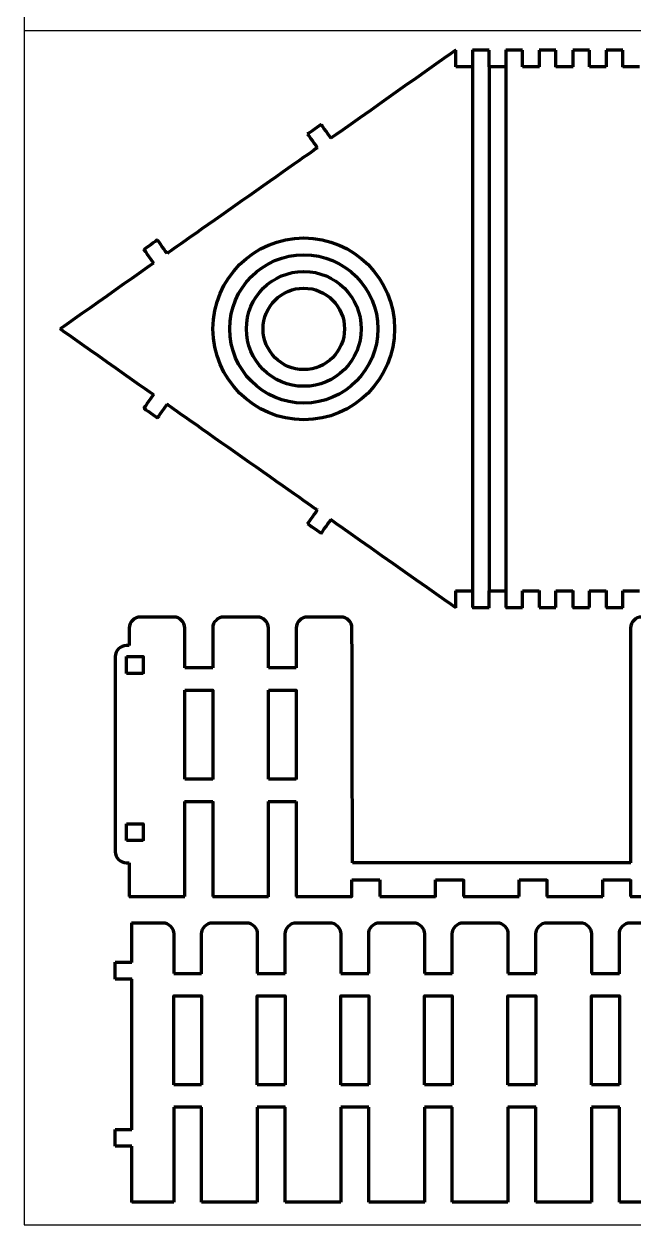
# Model space of a CAD drawing. Header units: centimetres. Extents: x 1569 to 2514, y -799 to -397.
# Drawn here: x 2064.1 to 2166.3, y -797.2 to -596.1 of the extents above; entities that cross this region are included whole.
import ezdxf

# ---------------------------------------------------------------- set-up
doc = ezdxf.new("R2010")
doc.units = ezdxf.units.CM
doc.header["$MEASUREMENT"] = 0
doc.layers.add('layer 1', color=7, linetype='Continuous')

msp = doc.modelspace()

# ---------------------------------------------------------------- linework, layer by layer
for p, q in [((2064.09, -397.2), (2064.09, -797.2)), ((2064.09, -597.2), (2514.09, -597.2)), ((2064.09, -797.2), (2514.09, -797.2))]:
    msp.add_line(p, q)
at = {"layer": 'layer 1', "lineweight": 80}
for points, knots in [([(2136.42, -600.5), (2136.42, -600.5), (2136.42, -600.5), (2115.5, -615.23), (2115.5, -615.23)], [0.005376344, 0.005376344, 0.005376344, 0.005376344, 0.005376354, 0.010752688, 0.010752688, 0.010752688, 0.010752688]), ([(2142.02, -600.5), (2142.02, -600.5), (2142.02, -600.5), (2139.22, -600.5), (2139.22, -600.5)], [0.978494624, 0.978494624, 0.978494624, 0.978494624, 0.978494634, 0.983870968, 0.983870968, 0.983870968, 0.983870968]), ([(2139.22, -600.5), (2139.22, -600.5), (2139.22, -600.5), (2139.22, -603.3), (2139.22, -603.3)], [0.983870968, 0.983870968, 0.983870968, 0.983870968, 0.983870978, 0.989247312, 0.989247312, 0.989247312, 0.989247312]), ([(2142.02, -603.3), (2142.02, -603.3), (2142.02, -603.3), (2142.02, -600.5), (2142.02, -600.5)], [0.97311828, 0.97311828, 0.97311828, 0.97311828, 0.97311829, 0.978494624, 0.978494624, 0.978494624, 0.978494624]), ([(2147.62, -600.5), (2147.62, -600.5), (2147.62, -600.5), (2144.82, -600.5), (2144.82, -600.5)], [0.956989247, 0.956989247, 0.956989247, 0.956989247, 0.956989257, 0.962365591, 0.962365591, 0.962365591, 0.962365591]), ([(2144.82, -600.5), (2144.82, -600.5), (2144.82, -600.5), (2144.82, -603.3), (2144.82, -603.3)], [0.962365591, 0.962365591, 0.962365591, 0.962365591, 0.962365601, 0.967741935, 0.967741935, 0.967741935, 0.967741935]), ([(2147.62, -603.3), (2147.62, -603.3), (2147.62, -603.3), (2147.62, -600.5), (2147.62, -600.5)], [0.951612903, 0.951612903, 0.951612903, 0.951612903, 0.951612913, 0.956989247, 0.956989247, 0.956989247, 0.956989247]), ([(2153.22, -600.5), (2153.22, -600.5), (2153.22, -600.5), (2150.42, -600.5), (2150.42, -600.5)], [0.935483871, 0.935483871, 0.935483871, 0.935483871, 0.935483881, 0.940860215, 0.940860215, 0.940860215, 0.940860215]), ([(2150.42, -600.5), (2150.42, -600.5), (2150.42, -600.5), (2150.42, -603.3), (2150.42, -603.3)], [0.940860215, 0.940860215, 0.940860215, 0.940860215, 0.940860225, 0.946236559, 0.946236559, 0.946236559, 0.946236559]), ([(2153.22, -603.3), (2153.22, -603.3), (2153.22, -603.3), (2153.22, -600.5), (2153.22, -600.5)], [0.930107527, 0.930107527, 0.930107527, 0.930107527, 0.930107537, 0.935483871, 0.935483871, 0.935483871, 0.935483871]), ([(2158.82, -600.5), (2158.82, -600.5), (2158.82, -600.5), (2156.02, -600.5), (2156.02, -600.5)], [0.913978495, 0.913978495, 0.913978495, 0.913978495, 0.913978505, 0.919354839, 0.919354839, 0.919354839, 0.919354839]), ([(2156.02, -600.5), (2156.02, -600.5), (2156.02, -600.5), (2156.02, -603.3), (2156.02, -603.3)], [0.919354839, 0.919354839, 0.919354839, 0.919354839, 0.919354849, 0.924731183, 0.924731183, 0.924731183, 0.924731183]), ([(2158.82, -603.3), (2158.82, -603.3), (2158.82, -603.3), (2158.82, -600.5), (2158.82, -600.5)], [0.908602151, 0.908602151, 0.908602151, 0.908602151, 0.908602161, 0.913978495, 0.913978495, 0.913978495, 0.913978495]), ([(2164.42, -600.5), (2164.42, -600.5), (2164.42, -600.5), (2161.62, -600.5), (2161.62, -600.5)], [0.892473118, 0.892473118, 0.892473118, 0.892473118, 0.892473128, 0.897849462, 0.897849462, 0.897849462, 0.897849462]), ([(2161.62, -600.5), (2161.62, -600.5), (2161.62, -600.5), (2161.62, -603.3), (2161.62, -603.3)], [0.897849462, 0.897849462, 0.897849462, 0.897849462, 0.897849472, 0.903225806, 0.903225806, 0.903225806, 0.903225806]), ([(2164.42, -603.3), (2164.42, -603.3), (2164.42, -603.3), (2164.42, -600.5), (2164.42, -600.5)], [0.887096774, 0.887096774, 0.887096774, 0.887096774, 0.887096784, 0.892473118, 0.892473118, 0.892473118, 0.892473118]), ([(2139.22, -603.3), (2139.22, -603.3), (2139.22, -603.3), (2136.42, -603.3), (2136.42, -603.3)], [0.98924731, 0.98924731, 0.98924731, 0.98924731, 0.98924732, 1, 1, 1, 1]), ([(2144.82, -603.3), (2144.82, -603.3), (2144.82, -603.3), (2142.02, -603.3), (2142.02, -603.3)], [0.967741935, 0.967741935, 0.967741935, 0.967741935, 0.967741945, 0.97311828, 0.97311828, 0.97311828, 0.97311828]), ([(2150.42, -603.3), (2150.42, -603.3), (2150.42, -603.3), (2147.62, -603.3), (2147.62, -603.3)], [0.946236559, 0.946236559, 0.946236559, 0.946236559, 0.946236569, 0.951612903, 0.951612903, 0.951612903, 0.951612903]), ([(2156.02, -603.3), (2156.02, -603.3), (2156.02, -603.3), (2153.22, -603.3), (2153.22, -603.3)], [0.924731183, 0.924731183, 0.924731183, 0.924731183, 0.924731193, 0.930107527, 0.930107527, 0.930107527, 0.930107527]), ([(2161.62, -603.3), (2161.62, -603.3), (2161.62, -603.3), (2158.82, -603.3), (2158.82, -603.3)], [0.903225806, 0.903225806, 0.903225806, 0.903225806, 0.903225816, 0.908602151, 0.908602151, 0.908602151, 0.908602151]), ([(2167.22, -603.3), (2167.22, -603.3), (2167.22, -603.3), (2164.42, -603.3), (2164.42, -603.3)], [0.88172043, 0.88172043, 0.88172043, 0.88172043, 0.88172044, 0.887096774, 0.887096774, 0.887096774, 0.887096774]), ([(2113.88, -612.93), (2113.88, -612.93), (2113.88, -612.93), (2111.6, -614.54), (2111.6, -614.54)], [0.016129032, 0.016129032, 0.016129032, 0.016129032, 0.016129042, 0.021505376, 0.021505376, 0.021505376, 0.021505376]), ([(2115.5, -615.23), (2115.5, -615.23), (2115.5, -615.23), (2113.88, -612.93), (2113.88, -612.93)], [0.010752688, 0.010752688, 0.010752688, 0.010752688, 0.010752698, 0.016129032, 0.016129032, 0.016129032, 0.016129032]), ([(2111.6, -614.54), (2111.6, -614.54), (2111.6, -614.54), (2113.21, -616.84), (2113.21, -616.84)], [0.021505376, 0.021505376, 0.021505376, 0.021505376, 0.021505386, 0.02688172, 0.02688172, 0.02688172, 0.02688172]), ([(2113.21, -616.84), (2113.21, -616.84), (2113.21, -616.84), (2088.07, -634.54), (2088.07, -634.54)], [0.02688172, 0.02688172, 0.02688172, 0.02688172, 0.02688173, 0.032258065, 0.032258065, 0.032258065, 0.032258065]), ([(2086.46, -632.26), (2086.46, -632.26), (2086.46, -632.26), (2084.17, -633.87), (2084.17, -633.87)], [0.037634409, 0.037634409, 0.037634409, 0.037634409, 0.037634419, 0.043010753, 0.043010753, 0.043010753, 0.043010753]), ([(2088.07, -634.54), (2088.07, -634.54), (2088.07, -634.54), (2086.46, -632.26), (2086.46, -632.26)], [0.032258065, 0.032258065, 0.032258065, 0.032258065, 0.032258075, 0.037634409, 0.037634409, 0.037634409, 0.037634409]), ([(2084.17, -633.87), (2084.17, -633.87), (2084.17, -633.87), (2085.78, -636.15), (2085.78, -636.15)], [0.043010753, 0.043010753, 0.043010753, 0.043010753, 0.043010763, 0.048387097, 0.048387097, 0.048387097, 0.048387097]), ([(2085.78, -636.15), (2085.78, -636.15), (2085.78, -636.15), (2070.15, -647.16), (2070.15, -647.16)], [0.048387097, 0.048387097, 0.048387097, 0.048387097, 0.048387107, 0.053763441, 0.053763441, 0.053763441, 0.053763441]), ([(2110.97, -640.34), (2110.97, -640.34), (2114.73, -640.34), (2117.79, -643.39), (2117.79, -647.16), (2117.79, -647.16), (2117.79, -650.93), (2114.73, -653.98), (2110.97, -653.98), (2110.97, -653.98), (2107.2, -653.98), (2104.15, -650.93), (2104.15, -647.16)], [0.2, 0.2, 0.2, 0.2, 0.2, 0.4, 0.4, 0.4, 0.4, 0.6, 0.6, 0.6, 0.6, 1, 1, 1, 1]), ([(2070.15, -647.16), (2070.15, -647.16), (2070.15, -647.16), (2085.78, -658.17), (2085.78, -658.17)], [0.053763441, 0.053763441, 0.053763441, 0.053763441, 0.053763451, 0.059139785, 0.059139785, 0.059139785, 0.059139785]), ([(2085.78, -658.17), (2085.78, -658.17), (2085.78, -658.17), (2084.17, -660.45), (2084.17, -660.45)], [0.059139785, 0.059139785, 0.059139785, 0.059139785, 0.059139795, 0.064516129, 0.064516129, 0.064516129, 0.064516129]), ([(2084.17, -660.45), (2084.17, -660.45), (2084.17, -660.45), (2086.46, -662.06), (2086.46, -662.06)], [0.064516129, 0.064516129, 0.064516129, 0.064516129, 0.064516139, 0.069892473, 0.069892473, 0.069892473, 0.069892473]), ([(2086.46, -662.06), (2086.46, -662.06), (2086.46, -662.06), (2088.07, -659.78), (2088.07, -659.78)], [0.069892473, 0.069892473, 0.069892473, 0.069892473, 0.069892483, 0.075268817, 0.075268817, 0.075268817, 0.075268817]), ([(2088.07, -659.78), (2088.07, -659.78), (2088.07, -659.78), (2113.21, -677.48), (2113.21, -677.48)], [0.075268817, 0.075268817, 0.075268817, 0.075268817, 0.075268827, 0.080645161, 0.080645161, 0.080645161, 0.080645161]), ([(2113.21, -677.48), (2113.21, -677.48), (2113.21, -677.48), (2111.6, -679.78), (2111.6, -679.78)], [0.080645161, 0.080645161, 0.080645161, 0.080645161, 0.080645171, 0.086021505, 0.086021505, 0.086021505, 0.086021505]), ([(2113.88, -681.39), (2113.88, -681.39), (2113.88, -681.39), (2115.5, -679.1), (2115.5, -679.1)], [0.091397849, 0.091397849, 0.091397849, 0.091397849, 0.091397859, 0.096774194, 0.096774194, 0.096774194, 0.096774194]), ([(2115.5, -679.1), (2115.5, -679.1), (2115.5, -679.1), (2136.42, -693.83), (2136.42, -693.83)], [0.096774194, 0.096774194, 0.096774194, 0.096774194, 0.096774204, 0.102150538, 0.102150538, 0.102150538, 0.102150538]), ([(2111.6, -679.78), (2111.6, -679.78), (2111.6, -679.78), (2113.88, -681.39), (2113.88, -681.39)], [0.086021505, 0.086021505, 0.086021505, 0.086021505, 0.086021515, 0.091397849, 0.091397849, 0.091397849, 0.091397849]), ([(2136.42, -693.83), (2136.42, -693.83), (2136.42, -693.83), (2136.42, -691.03), (2136.42, -691.03)], [0.102150538, 0.102150538, 0.102150538, 0.102150538, 0.102150548, 0.107526882, 0.107526882, 0.107526882, 0.107526882]), ([(2136.42, -691.03), (2136.42, -691.03), (2136.42, -691.03), (2139.22, -691.03), (2139.22, -691.03)], [0.107526882, 0.107526882, 0.107526882, 0.107526882, 0.107526892, 0.112903226, 0.112903226, 0.112903226, 0.112903226]), ([(2139.22, -691.03), (2139.22, -691.03), (2139.22, -691.03), (2139.22, -693.83), (2139.22, -693.83)], [0.112903226, 0.112903226, 0.112903226, 0.112903226, 0.112903236, 0.11827957, 0.11827957, 0.11827957, 0.11827957]), ([(2142.02, -693.83), (2142.02, -693.83), (2142.02, -693.83), (2142.02, -691.03), (2142.02, -691.03)], [0.123655914, 0.123655914, 0.123655914, 0.123655914, 0.123655924, 0.129032258, 0.129032258, 0.129032258, 0.129032258]), ([(2142.02, -691.03), (2142.02, -691.03), (2142.02, -691.03), (2144.82, -691.03), (2144.82, -691.03)], [0.129032258, 0.129032258, 0.129032258, 0.129032258, 0.129032268, 0.134408602, 0.134408602, 0.134408602, 0.134408602]), ([(2144.82, -691.03), (2144.82, -691.03), (2144.82, -691.03), (2144.82, -693.83), (2144.82, -693.83)], [0.134408602, 0.134408602, 0.134408602, 0.134408602, 0.134408612, 0.139784946, 0.139784946, 0.139784946, 0.139784946]), ([(2147.62, -693.83), (2147.62, -693.83), (2147.62, -693.83), (2147.62, -691.03), (2147.62, -691.03)], [0.14516129, 0.14516129, 0.14516129, 0.14516129, 0.1451613, 0.150537634, 0.150537634, 0.150537634, 0.150537634]), ([(2147.62, -691.03), (2147.62, -691.03), (2147.62, -691.03), (2150.42, -691.03), (2150.42, -691.03)], [0.150537634, 0.150537634, 0.150537634, 0.150537634, 0.150537644, 0.155913978, 0.155913978, 0.155913978, 0.155913978]), ([(2150.42, -691.03), (2150.42, -691.03), (2150.42, -691.03), (2150.42, -693.83), (2150.42, -693.83)], [0.155913978, 0.155913978, 0.155913978, 0.155913978, 0.155913988, 0.161290323, 0.161290323, 0.161290323, 0.161290323]), ([(2153.22, -693.83), (2153.22, -693.83), (2153.22, -693.83), (2153.22, -691.03), (2153.22, -691.03)], [0.166666667, 0.166666667, 0.166666667, 0.166666667, 0.166666677, 0.172043011, 0.172043011, 0.172043011, 0.172043011]), ([(2153.22, -691.03), (2153.22, -691.03), (2153.22, -691.03), (2156.02, -691.03), (2156.02, -691.03)], [0.172043011, 0.172043011, 0.172043011, 0.172043011, 0.172043021, 0.177419355, 0.177419355, 0.177419355, 0.177419355]), ([(2156.02, -691.03), (2156.02, -691.03), (2156.02, -691.03), (2156.02, -693.83), (2156.02, -693.83)], [0.177419355, 0.177419355, 0.177419355, 0.177419355, 0.177419365, 0.182795699, 0.182795699, 0.182795699, 0.182795699]), ([(2158.82, -693.83), (2158.82, -693.83), (2158.82, -693.83), (2158.82, -691.03), (2158.82, -691.03)], [0.188172043, 0.188172043, 0.188172043, 0.188172043, 0.188172053, 0.193548387, 0.193548387, 0.193548387, 0.193548387]), ([(2158.82, -691.03), (2158.82, -691.03), (2158.82, -691.03), (2161.62, -691.03), (2161.62, -691.03)], [0.193548387, 0.193548387, 0.193548387, 0.193548387, 0.193548397, 0.198924731, 0.198924731, 0.198924731, 0.198924731]), ([(2161.62, -691.03), (2161.62, -691.03), (2161.62, -691.03), (2161.62, -693.83), (2161.62, -693.83)], [0.198924731, 0.198924731, 0.198924731, 0.198924731, 0.198924741, 0.204301075, 0.204301075, 0.204301075, 0.204301075]), ([(2164.42, -693.83), (2164.42, -693.83), (2164.42, -693.83), (2164.42, -691.03), (2164.42, -691.03)], [0.209677419, 0.209677419, 0.209677419, 0.209677419, 0.209677429, 0.215053763, 0.215053763, 0.215053763, 0.215053763]), ([(2164.42, -691.03), (2164.42, -691.03), (2164.42, -691.03), (2167.22, -691.03), (2167.22, -691.03)], [0.215053763, 0.215053763, 0.215053763, 0.215053763, 0.215053773, 0.220430108, 0.220430108, 0.220430108, 0.220430108]), ([(2083.58, -695.42), (2083.58, -695.42), (2082.55, -695.42), (2081.71, -696.25), (2081.71, -697.28)], [0.961832061, 0.961832061, 0.961832061, 0.961832061, 0.961832071, 0.969465649, 0.969465649, 0.969465649, 0.969465649]), ([(2089.18, -695.42), (2089.18, -695.42), (2089.18, -695.42), (2083.58, -695.42), (2083.58, -695.42)], [0.954198473, 0.954198473, 0.954198473, 0.954198473, 0.954198483, 0.961832061, 0.961832061, 0.961832061, 0.961832061]), ([(2091.04, -697.28), (2091.04, -697.28), (2091.04, -696.25), (2090.21, -695.42), (2089.18, -695.42)], [0.946564885, 0.946564885, 0.946564885, 0.946564885, 0.946564895, 0.954198473, 0.954198473, 0.954198473, 0.954198473]), ([(2097.58, -695.42), (2097.58, -695.42), (2096.55, -695.42), (2095.71, -696.25), (2095.71, -697.28)], [0.916030534, 0.916030534, 0.916030534, 0.916030534, 0.916030544, 0.923664122, 0.923664122, 0.923664122, 0.923664122]), ([(2103.18, -695.42), (2103.18, -695.42), (2103.18, -695.42), (2097.58, -695.42), (2097.58, -695.42)], [0.908396947, 0.908396947, 0.908396947, 0.908396947, 0.908396957, 0.916030534, 0.916030534, 0.916030534, 0.916030534]), ([(2105.04, -703.9), (2105.04, -703.9), (2105.04, -703.9), (2105.04, -697.28), (2105.04, -697.28), (2105.04, -697.28), (2105.04, -696.25), (2104.21, -695.42), (2103.18, -695.42)], [0.89312977, 0.89312977, 0.89312977, 0.89312977, 0.89312978, 0.90076336, 0.90076336, 0.90076336, 0.90076337, 0.90839695, 0.90839695, 0.90839695, 0.90839695]), ([(2111.58, -695.42), (2111.58, -695.42), (2110.55, -695.42), (2109.71, -696.25), (2109.71, -697.28)], [0.870229008, 0.870229008, 0.870229008, 0.870229008, 0.870229018, 0.877862595, 0.877862595, 0.877862595, 0.877862595]), ([(2117.18, -695.42), (2117.18, -695.42), (2117.18, -695.42), (2111.58, -695.42), (2111.58, -695.42)], [0.86259542, 0.86259542, 0.86259542, 0.86259542, 0.86259543, 0.870229008, 0.870229008, 0.870229008, 0.870229008]), ([(2119.04, -697.28), (2119.04, -697.28), (2119.04, -696.25), (2118.21, -695.42), (2117.18, -695.42)], [0.854961832, 0.854961832, 0.854961832, 0.854961832, 0.854961842, 0.86259542, 0.86259542, 0.86259542, 0.86259542]), ([(2139.22, -693.83), (2139.22, -693.83), (2139.22, -693.83), (2142.02, -693.83), (2142.02, -693.83)], [0.11827957, 0.11827957, 0.11827957, 0.11827957, 0.11827958, 0.123655914, 0.123655914, 0.123655914, 0.123655914]), ([(2144.82, -693.83), (2144.82, -693.83), (2144.82, -693.83), (2147.62, -693.83), (2147.62, -693.83)], [0.139784946, 0.139784946, 0.139784946, 0.139784946, 0.139784956, 0.14516129, 0.14516129, 0.14516129, 0.14516129]), ([(2150.42, -693.83), (2150.42, -693.83), (2150.42, -693.83), (2153.22, -693.83), (2153.22, -693.83)], [0.161290323, 0.161290323, 0.161290323, 0.161290323, 0.161290333, 0.166666667, 0.166666667, 0.166666667, 0.166666667]), ([(2156.02, -693.83), (2156.02, -693.83), (2156.02, -693.83), (2158.82, -693.83), (2158.82, -693.83)], [0.182795699, 0.182795699, 0.182795699, 0.182795699, 0.182795709, 0.188172043, 0.188172043, 0.188172043, 0.188172043]), ([(2161.62, -693.83), (2161.62, -693.83), (2161.62, -693.83), (2164.42, -693.83), (2164.42, -693.83)], [0.204301075, 0.204301075, 0.204301075, 0.204301075, 0.204301085, 0.209677419, 0.209677419, 0.209677419, 0.209677419]), ([(2167.58, -695.42), (2167.58, -695.42), (2166.54, -695.42), (2165.71, -696.25), (2165.71, -697.28)], [0.824427481, 0.824427481, 0.824427481, 0.824427481, 0.824427491, 0.832061069, 0.832061069, 0.832061069, 0.832061069]), ([(2081.71, -697.28), (2081.71, -697.28), (2081.71, -697.28), (2081.71, -700.17), (2081.71, -700.17)], [0.969465649, 0.969465649, 0.969465649, 0.969465649, 0.969465659, 0.977099237, 0.977099237, 0.977099237, 0.977099237]), ([(2091.04, -703.9), (2091.04, -703.9), (2091.04, -703.9), (2091.04, -697.28), (2091.04, -697.28)], [0.938931298, 0.938931298, 0.938931298, 0.938931298, 0.938931308, 0.946564885, 0.946564885, 0.946564885, 0.946564885]), ([(2095.71, -697.28), (2095.71, -697.28), (2095.71, -697.28), (2095.71, -703.9), (2095.71, -703.9)], [0.923664122, 0.923664122, 0.923664122, 0.923664122, 0.923664132, 0.93129771, 0.93129771, 0.93129771, 0.93129771]), ([(2109.71, -697.28), (2109.71, -697.28), (2109.71, -697.28), (2109.71, -703.9), (2109.71, -703.9)], [0.877862595, 0.877862595, 0.877862595, 0.877862595, 0.877862605, 0.885496183, 0.885496183, 0.885496183, 0.885496183]), ([(2119.12, -736.58), (2119.12, -736.58), (2119.12, -736.58), (2119.04, -697.28), (2119.04, -697.28)], [0.847328244, 0.847328244, 0.847328244, 0.847328244, 0.847328254, 0.854961832, 0.854961832, 0.854961832, 0.854961832]), ([(2165.71, -697.28), (2165.71, -697.28), (2165.71, -697.28), (2165.71, -736.58), (2165.71, -736.58)], [0.832061069, 0.832061069, 0.832061069, 0.832061069, 0.832061079, 0.839694656, 0.839694656, 0.839694656, 0.839694656]), ([(2081.24, -700.17), (2081.24, -700.17), (2080.21, -700.17), (2079.38, -701.01), (2079.38, -702.04)], [0.98473282, 0.98473282, 0.98473282, 0.98473282, 0.98473283, 1, 1, 1, 1]), ([(2081.71, -700.17), (2081.71, -700.17), (2081.71, -700.17), (2081.24, -700.17), (2081.24, -700.17)], [0.977099237, 0.977099237, 0.977099237, 0.977099237, 0.977099247, 0.984732824, 0.984732824, 0.984732824, 0.984732824]), ([(2081.24, -704.84), (2081.24, -704.84), (2081.24, -704.84), (2081.24, -702.04), (2081.24, -702.04)], [0.6, 0.6, 0.6, 0.6, 0.6, 1, 1, 1, 1]), ([(2084.04, -702.04), (2084.04, -702.04), (2084.04, -702.04), (2084.04, -704.84), (2084.04, -704.84)], [0.2, 0.2, 0.2, 0.2, 0.2, 0.4, 0.4, 0.4, 0.4]), ([(2084.04, -704.84), (2084.04, -704.84), (2084.04, -704.84), (2081.24, -704.84), (2081.24, -704.84)], [0.4, 0.4, 0.4, 0.4, 0.4, 0.6, 0.6, 0.6, 0.6]), ([(2095.71, -703.9), (2095.71, -703.9), (2095.71, -703.9), (2091.04, -703.9), (2091.04, -703.9)], [0.93129771, 0.93129771, 0.93129771, 0.93129771, 0.93129772, 0.938931298, 0.938931298, 0.938931298, 0.938931298]), ([(2109.71, -703.9), (2109.71, -703.9), (2109.71, -703.9), (2105.04, -703.9), (2105.04, -703.9)], [0.885496183, 0.885496183, 0.885496183, 0.885496183, 0.885496193, 0.893129771, 0.893129771, 0.893129771, 0.893129771]), ([(2091.04, -722.57), (2091.04, -722.57), (2091.04, -722.57), (2091.04, -707.64), (2091.04, -707.64)], [0.6, 0.6, 0.6, 0.6, 0.6, 1, 1, 1, 1]), ([(2095.71, -707.64), (2095.71, -707.64), (2095.71, -707.64), (2095.71, -722.57), (2095.71, -722.57)], [0.2, 0.2, 0.2, 0.2, 0.2, 0.4, 0.4, 0.4, 0.4]), ([(2105.04, -722.57), (2105.04, -722.57), (2105.04, -722.57), (2105.04, -707.64), (2105.04, -707.64)], [0.6, 0.6, 0.6, 0.6, 0.6, 1, 1, 1, 1]), ([(2109.71, -707.64), (2109.71, -707.64), (2109.71, -707.64), (2109.71, -722.57), (2109.71, -722.57)], [0.2, 0.2, 0.2, 0.2, 0.2, 0.4, 0.4, 0.4, 0.4]), ([(2095.71, -722.57), (2095.71, -722.57), (2095.71, -722.57), (2091.04, -722.57), (2091.04, -722.57)], [0.4, 0.4, 0.4, 0.4, 0.4, 0.6, 0.6, 0.6, 0.6]), ([(2109.71, -722.57), (2109.71, -722.57), (2109.71, -722.57), (2105.04, -722.57), (2105.04, -722.57)], [0.4, 0.4, 0.4, 0.4, 0.4, 0.6, 0.6, 0.6, 0.6]), ([(2091.04, -742.21), (2091.04, -742.21), (2091.04, -742.21), (2091.04, -726.3), (2091.04, -726.3)], [0.038167939, 0.038167939, 0.038167939, 0.038167939, 0.038167949, 0.045801527, 0.045801527, 0.045801527, 0.045801527]), ([(2091.04, -726.3), (2091.04, -726.3), (2091.04, -726.3), (2095.71, -726.3), (2095.71, -726.3)], [0.045801527, 0.045801527, 0.045801527, 0.045801527, 0.045801537, 0.053435115, 0.053435115, 0.053435115, 0.053435115]), ([(2095.71, -726.3), (2095.71, -726.3), (2095.71, -726.3), (2095.71, -742.21), (2095.71, -742.21)], [0.053435115, 0.053435115, 0.053435115, 0.053435115, 0.053435125, 0.061068702, 0.061068702, 0.061068702, 0.061068702]), ([(2105.04, -742.21), (2105.04, -742.21), (2105.04, -742.21), (2105.04, -726.3), (2105.04, -726.3)], [0.06870229, 0.06870229, 0.06870229, 0.06870229, 0.0687023, 0.076335878, 0.076335878, 0.076335878, 0.076335878]), ([(2105.04, -726.3), (2105.04, -726.3), (2105.04, -726.3), (2109.71, -726.3), (2109.71, -726.3)], [0.076335878, 0.076335878, 0.076335878, 0.076335878, 0.076335888, 0.083969466, 0.083969466, 0.083969466, 0.083969466]), ([(2109.71, -726.3), (2109.71, -726.3), (2109.71, -726.3), (2109.71, -742.21), (2109.71, -742.21)], [0.083969466, 0.083969466, 0.083969466, 0.083969466, 0.083969476, 0.091603053, 0.091603053, 0.091603053, 0.091603053]), ([(2081.24, -732.84), (2081.24, -732.84), (2081.24, -732.84), (2081.24, -730.04), (2081.24, -730.04)], [0.6, 0.6, 0.6, 0.6, 0.6, 1, 1, 1, 1]), ([(2084.04, -730.04), (2084.04, -730.04), (2084.04, -730.04), (2084.04, -732.84), (2084.04, -732.84)], [0.2, 0.2, 0.2, 0.2, 0.2, 0.4, 0.4, 0.4, 0.4]), ([(2084.04, -732.84), (2084.04, -732.84), (2084.04, -732.84), (2081.24, -732.84), (2081.24, -732.84)], [0.4, 0.4, 0.4, 0.4, 0.4, 0.6, 0.6, 0.6, 0.6]), ([(2079.38, -734.7), (2079.38, -734.7), (2079.38, -735.73), (2080.21, -736.57), (2081.24, -736.57)], [0.007633588, 0.007633588, 0.007633588, 0.007633588, 0.007633598, 0.015267176, 0.015267176, 0.015267176, 0.015267176]), ([(2081.24, -736.57), (2081.24, -736.57), (2081.24, -736.57), (2081.71, -736.57), (2081.71, -736.57)], [0.015267176, 0.015267176, 0.015267176, 0.015267176, 0.015267186, 0.022900763, 0.022900763, 0.022900763, 0.022900763]), ([(2081.71, -736.57), (2081.71, -736.57), (2081.71, -736.57), (2081.71, -742.21), (2081.71, -742.21)], [0.022900763, 0.022900763, 0.022900763, 0.022900763, 0.022900773, 0.030534351, 0.030534351, 0.030534351, 0.030534351]), ([(2165.71, -736.58), (2165.71, -736.58), (2165.71, -736.58), (2119.12, -736.58), (2119.12, -736.58)], [0.839694656, 0.839694656, 0.839694656, 0.839694656, 0.839694666, 0.847328244, 0.847328244, 0.847328244, 0.847328244]), ([(2119.04, -742.21), (2119.04, -742.21), (2119.04, -742.21), (2119.04, -739.41), (2119.04, -739.41)], [0.099236641, 0.099236641, 0.099236641, 0.099236641, 0.099236651, 0.106870229, 0.106870229, 0.106870229, 0.106870229]), ([(2119.04, -739.41), (2119.04, -739.41), (2119.04, -739.41), (2123.71, -739.41), (2123.71, -739.41)], [0.106870229, 0.106870229, 0.106870229, 0.106870229, 0.106870239, 0.114503817, 0.114503817, 0.114503817, 0.114503817]), ([(2123.71, -739.41), (2123.71, -739.41), (2123.71, -739.41), (2123.71, -742.21), (2123.71, -742.21)], [0.114503817, 0.114503817, 0.114503817, 0.114503817, 0.114503827, 0.122137405, 0.122137405, 0.122137405, 0.122137405]), ([(2133.05, -742.21), (2133.05, -742.21), (2133.05, -742.21), (2133.05, -739.41), (2133.05, -739.41)], [0.129770992, 0.129770992, 0.129770992, 0.129770992, 0.129771002, 0.13740458, 0.13740458, 0.13740458, 0.13740458]), ([(2133.05, -739.41), (2133.05, -739.41), (2133.05, -739.41), (2137.72, -739.41), (2137.72, -739.41)], [0.13740458, 0.13740458, 0.13740458, 0.13740458, 0.13740459, 0.145038168, 0.145038168, 0.145038168, 0.145038168]), ([(2137.72, -739.41), (2137.72, -739.41), (2137.72, -739.41), (2137.72, -742.21), (2137.72, -742.21)], [0.145038168, 0.145038168, 0.145038168, 0.145038168, 0.145038178, 0.152671756, 0.152671756, 0.152671756, 0.152671756]), ([(2147.05, -742.21), (2147.05, -742.21), (2147.05, -742.21), (2147.05, -739.41), (2147.05, -739.41)], [0.160305344, 0.160305344, 0.160305344, 0.160305344, 0.160305354, 0.167938931, 0.167938931, 0.167938931, 0.167938931]), ([(2147.05, -739.41), (2147.05, -739.41), (2147.05, -739.41), (2151.71, -739.41), (2151.71, -739.41)], [0.167938931, 0.167938931, 0.167938931, 0.167938931, 0.167938941, 0.175572519, 0.175572519, 0.175572519, 0.175572519]), ([(2151.71, -739.41), (2151.71, -739.41), (2151.71, -739.41), (2151.71, -742.21), (2151.71, -742.21)], [0.175572519, 0.175572519, 0.175572519, 0.175572519, 0.175572529, 0.183206107, 0.183206107, 0.183206107, 0.183206107]), ([(2161.06, -742.21), (2161.06, -742.21), (2161.06, -742.21), (2161.06, -739.41), (2161.06, -739.41)], [0.190839695, 0.190839695, 0.190839695, 0.190839695, 0.190839705, 0.198473282, 0.198473282, 0.198473282, 0.198473282]), ([(2161.06, -739.41), (2161.06, -739.41), (2161.06, -739.41), (2165.73, -739.41), (2165.73, -739.41)], [0.198473282, 0.198473282, 0.198473282, 0.198473282, 0.198473292, 0.20610687, 0.20610687, 0.20610687, 0.20610687]), ([(2165.73, -739.41), (2165.73, -739.41), (2165.73, -739.41), (2165.73, -742.21), (2165.73, -742.21)], [0.20610687, 0.20610687, 0.20610687, 0.20610687, 0.20610688, 0.213740458, 0.213740458, 0.213740458, 0.213740458]), ([(2081.71, -742.21), (2081.71, -742.21), (2081.71, -742.21), (2091.04, -742.21), (2091.04, -742.21)], [0.030534351, 0.030534351, 0.030534351, 0.030534351, 0.030534361, 0.038167939, 0.038167939, 0.038167939, 0.038167939]), ([(2095.71, -742.21), (2095.71, -742.21), (2095.71, -742.21), (2105.04, -742.21), (2105.04, -742.21)], [0.061068702, 0.061068702, 0.061068702, 0.061068702, 0.061068712, 0.06870229, 0.06870229, 0.06870229, 0.06870229]), ([(2109.71, -742.21), (2109.71, -742.21), (2109.71, -742.21), (2119.04, -742.21), (2119.04, -742.21)], [0.091603053, 0.091603053, 0.091603053, 0.091603053, 0.091603063, 0.099236641, 0.099236641, 0.099236641, 0.099236641]), ([(2123.71, -742.21), (2123.71, -742.21), (2123.71, -742.21), (2133.05, -742.21), (2133.05, -742.21)], [0.122137405, 0.122137405, 0.122137405, 0.122137405, 0.122137415, 0.129770992, 0.129770992, 0.129770992, 0.129770992]), ([(2137.72, -742.21), (2137.72, -742.21), (2137.72, -742.21), (2147.05, -742.21), (2147.05, -742.21)], [0.152671756, 0.152671756, 0.152671756, 0.152671756, 0.152671766, 0.160305344, 0.160305344, 0.160305344, 0.160305344]), ([(2151.71, -742.21), (2151.71, -742.21), (2151.71, -742.21), (2161.06, -742.21), (2161.06, -742.21)], [0.183206107, 0.183206107, 0.183206107, 0.183206107, 0.183206117, 0.190839695, 0.190839695, 0.190839695, 0.190839695]), ([(2165.73, -742.21), (2165.73, -742.21), (2165.73, -742.21), (2175.04, -742.21), (2175.04, -742.21)], [0.213740458, 0.213740458, 0.213740458, 0.213740458, 0.213740468, 0.221374046, 0.221374046, 0.221374046, 0.221374046]), ([(2082.18, -753.22), (2082.18, -753.22), (2082.18, -753.22), (2082.18, -746.6), (2082.18, -746.6)], [0.046357616, 0.046357616, 0.046357616, 0.046357616, 0.046357626, 0.052980132, 0.052980132, 0.052980132, 0.052980132]), ([(2082.18, -746.6), (2082.18, -746.6), (2082.18, -746.6), (2087.31, -746.6), (2087.31, -746.6)], [0.052980132, 0.052980132, 0.052980132, 0.052980132, 0.052980142, 0.059602649, 0.059602649, 0.059602649, 0.059602649]), ([(2087.31, -746.6), (2087.31, -746.6), (2088.34, -746.6), (2089.18, -747.44), (2089.18, -748.47)], [0.059602649, 0.059602649, 0.059602649, 0.059602649, 0.059602659, 0.066225166, 0.066225166, 0.066225166, 0.066225166]), ([(2093.84, -748.47), (2093.84, -748.47), (2093.84, -747.44), (2094.68, -746.6), (2095.71, -746.6)], [0.086092715, 0.086092715, 0.086092715, 0.086092715, 0.086092725, 0.092715232, 0.092715232, 0.092715232, 0.092715232]), ([(2095.71, -746.6), (2095.71, -746.6), (2095.71, -746.6), (2101.31, -746.6), (2101.31, -746.6)], [0.092715232, 0.092715232, 0.092715232, 0.092715232, 0.092715242, 0.099337748, 0.099337748, 0.099337748, 0.099337748]), ([(2101.31, -746.6), (2101.31, -746.6), (2102.34, -746.6), (2103.18, -747.44), (2103.18, -748.47)], [0.099337748, 0.099337748, 0.099337748, 0.099337748, 0.099337758, 0.105960265, 0.105960265, 0.105960265, 0.105960265]), ([(2107.84, -748.47), (2107.84, -748.47), (2107.84, -747.44), (2108.68, -746.6), (2109.71, -746.6)], [0.125827815, 0.125827815, 0.125827815, 0.125827815, 0.125827825, 0.132450331, 0.132450331, 0.132450331, 0.132450331]), ([(2109.71, -746.6), (2109.71, -746.6), (2109.71, -746.6), (2115.31, -746.6), (2115.31, -746.6)], [0.132450331, 0.132450331, 0.132450331, 0.132450331, 0.132450341, 0.139072848, 0.139072848, 0.139072848, 0.139072848]), ([(2115.31, -746.6), (2115.31, -746.6), (2116.34, -746.6), (2117.18, -747.44), (2117.18, -748.47)], [0.139072848, 0.139072848, 0.139072848, 0.139072848, 0.139072858, 0.145695364, 0.145695364, 0.145695364, 0.145695364]), ([(2121.84, -748.47), (2121.84, -748.47), (2121.84, -747.44), (2122.68, -746.6), (2123.71, -746.6)], [0.165562914, 0.165562914, 0.165562914, 0.165562914, 0.165562924, 0.17218543, 0.17218543, 0.17218543, 0.17218543]), ([(2123.71, -746.6), (2123.71, -746.6), (2123.71, -746.6), (2129.31, -746.6), (2129.31, -746.6)], [0.17218543, 0.17218543, 0.17218543, 0.17218543, 0.17218544, 0.178807947, 0.178807947, 0.178807947, 0.178807947]), ([(2129.31, -746.6), (2129.31, -746.6), (2130.34, -746.6), (2131.18, -747.44), (2131.18, -748.47)], [0.178807947, 0.178807947, 0.178807947, 0.178807947, 0.178807957, 0.185430464, 0.185430464, 0.185430464, 0.185430464]), ([(2135.84, -748.47), (2135.84, -748.47), (2135.84, -747.44), (2136.68, -746.6), (2137.71, -746.6)], [0.205298013, 0.205298013, 0.205298013, 0.205298013, 0.205298023, 0.21192053, 0.21192053, 0.21192053, 0.21192053]), ([(2137.71, -746.6), (2137.71, -746.6), (2137.71, -746.6), (2143.31, -746.6), (2143.31, -746.6)], [0.21192053, 0.21192053, 0.21192053, 0.21192053, 0.21192054, 0.218543046, 0.218543046, 0.218543046, 0.218543046]), ([(2143.31, -746.6), (2143.31, -746.6), (2144.34, -746.6), (2145.18, -747.44), (2145.18, -748.47)], [0.218543046, 0.218543046, 0.218543046, 0.218543046, 0.218543056, 0.225165563, 0.225165563, 0.225165563, 0.225165563]), ([(2149.84, -755.09), (2149.84, -755.09), (2149.84, -755.09), (2149.84, -748.47), (2149.84, -748.47), (2149.84, -748.47), (2149.84, -747.44), (2150.68, -746.6), (2151.71, -746.6)], [0.2384106, 0.2384106, 0.2384106, 0.2384106, 0.23841061, 0.24503311, 0.24503311, 0.24503311, 0.24503312, 0.25165563, 0.25165563, 0.25165563, 0.25165563]), ([(2151.71, -746.6), (2151.71, -746.6), (2151.71, -746.6), (2157.31, -746.6), (2157.31, -746.6)], [0.251655629, 0.251655629, 0.251655629, 0.251655629, 0.251655639, 0.258278146, 0.258278146, 0.258278146, 0.258278146]), ([(2157.31, -746.6), (2157.31, -746.6), (2158.34, -746.6), (2159.18, -747.44), (2159.18, -748.47)], [0.258278146, 0.258278146, 0.258278146, 0.258278146, 0.258278156, 0.264900662, 0.264900662, 0.264900662, 0.264900662]), ([(2163.84, -748.47), (2163.84, -748.47), (2163.84, -747.44), (2164.68, -746.6), (2165.71, -746.6)], [0.284768212, 0.284768212, 0.284768212, 0.284768212, 0.284768222, 0.291390728, 0.291390728, 0.291390728, 0.291390728]), ([(2165.71, -746.6), (2165.71, -746.6), (2165.71, -746.6), (2171.31, -746.6), (2171.31, -746.6)], [0.291390728, 0.291390728, 0.291390728, 0.291390728, 0.291390738, 0.298013245, 0.298013245, 0.298013245, 0.298013245]), ([(2089.18, -748.47), (2089.18, -748.47), (2089.18, -748.47), (2089.18, -755.09), (2089.18, -755.09)], [0.066225166, 0.066225166, 0.066225166, 0.066225166, 0.066225176, 0.072847682, 0.072847682, 0.072847682, 0.072847682]), ([(2093.84, -755.09), (2093.84, -755.09), (2093.84, -755.09), (2093.84, -748.47), (2093.84, -748.47)], [0.079470199, 0.079470199, 0.079470199, 0.079470199, 0.079470209, 0.086092715, 0.086092715, 0.086092715, 0.086092715]), ([(2103.18, -748.47), (2103.18, -748.47), (2103.18, -748.47), (2103.18, -755.09), (2103.18, -755.09)], [0.105960265, 0.105960265, 0.105960265, 0.105960265, 0.105960275, 0.112582781, 0.112582781, 0.112582781, 0.112582781]), ([(2107.84, -755.09), (2107.84, -755.09), (2107.84, -755.09), (2107.84, -748.47), (2107.84, -748.47)], [0.119205298, 0.119205298, 0.119205298, 0.119205298, 0.119205308, 0.125827815, 0.125827815, 0.125827815, 0.125827815]), ([(2117.18, -748.47), (2117.18, -748.47), (2117.18, -748.47), (2117.18, -755.09), (2117.18, -755.09)], [0.145695364, 0.145695364, 0.145695364, 0.145695364, 0.145695374, 0.152317881, 0.152317881, 0.152317881, 0.152317881]), ([(2121.84, -755.09), (2121.84, -755.09), (2121.84, -755.09), (2121.84, -748.47), (2121.84, -748.47)], [0.158940397, 0.158940397, 0.158940397, 0.158940397, 0.158940407, 0.165562914, 0.165562914, 0.165562914, 0.165562914]), ([(2131.18, -748.47), (2131.18, -748.47), (2131.18, -748.47), (2131.18, -755.09), (2131.18, -755.09)], [0.185430464, 0.185430464, 0.185430464, 0.185430464, 0.185430474, 0.19205298, 0.19205298, 0.19205298, 0.19205298]), ([(2135.84, -755.09), (2135.84, -755.09), (2135.84, -755.09), (2135.84, -748.47), (2135.84, -748.47)], [0.198675497, 0.198675497, 0.198675497, 0.198675497, 0.198675507, 0.205298013, 0.205298013, 0.205298013, 0.205298013]), ([(2145.18, -748.47), (2145.18, -748.47), (2145.18, -748.47), (2145.18, -755.09), (2145.18, -755.09)], [0.225165563, 0.225165563, 0.225165563, 0.225165563, 0.225165573, 0.231788079, 0.231788079, 0.231788079, 0.231788079]), ([(2159.18, -748.47), (2159.18, -748.47), (2159.18, -748.47), (2159.18, -755.09), (2159.18, -755.09)], [0.264900662, 0.264900662, 0.264900662, 0.264900662, 0.264900672, 0.271523179, 0.271523179, 0.271523179, 0.271523179]), ([(2163.84, -755.09), (2163.84, -755.09), (2163.84, -755.09), (2163.84, -748.47), (2163.84, -748.47)], [0.278145695, 0.278145695, 0.278145695, 0.278145695, 0.278145705, 0.284768212, 0.284768212, 0.284768212, 0.284768212]), ([(2079.38, -756.02), (2079.38, -756.02), (2079.38, -756.02), (2079.38, -753.22), (2079.38, -753.22)], [0.033112583, 0.033112583, 0.033112583, 0.033112583, 0.033112593, 0.039735099, 0.039735099, 0.039735099, 0.039735099]), ([(2079.38, -753.22), (2079.38, -753.22), (2079.38, -753.22), (2082.18, -753.22), (2082.18, -753.22)], [0.039735099, 0.039735099, 0.039735099, 0.039735099, 0.039735109, 0.046357616, 0.046357616, 0.046357616, 0.046357616]), ([(2082.18, -756.02), (2082.18, -756.02), (2082.18, -756.02), (2079.38, -756.02), (2079.38, -756.02)], [0.026490066, 0.026490066, 0.026490066, 0.026490066, 0.026490076, 0.033112583, 0.033112583, 0.033112583, 0.033112583]), ([(2082.18, -781.22), (2082.18, -781.22), (2082.18, -781.22), (2082.18, -756.02), (2082.18, -756.02)], [0.01986755, 0.01986755, 0.01986755, 0.01986755, 0.01986756, 0.026490066, 0.026490066, 0.026490066, 0.026490066]), ([(2089.18, -755.09), (2089.18, -755.09), (2089.18, -755.09), (2093.84, -755.09), (2093.84, -755.09)], [0.072847682, 0.072847682, 0.072847682, 0.072847682, 0.072847692, 0.079470199, 0.079470199, 0.079470199, 0.079470199]), ([(2103.18, -755.09), (2103.18, -755.09), (2103.18, -755.09), (2107.84, -755.09), (2107.84, -755.09)], [0.112582781, 0.112582781, 0.112582781, 0.112582781, 0.112582791, 0.119205298, 0.119205298, 0.119205298, 0.119205298]), ([(2117.18, -755.09), (2117.18, -755.09), (2117.18, -755.09), (2121.84, -755.09), (2121.84, -755.09)], [0.152317881, 0.152317881, 0.152317881, 0.152317881, 0.152317891, 0.158940397, 0.158940397, 0.158940397, 0.158940397]), ([(2131.18, -755.09), (2131.18, -755.09), (2131.18, -755.09), (2135.84, -755.09), (2135.84, -755.09)], [0.19205298, 0.19205298, 0.19205298, 0.19205298, 0.19205299, 0.198675497, 0.198675497, 0.198675497, 0.198675497]), ([(2145.18, -755.09), (2145.18, -755.09), (2145.18, -755.09), (2149.84, -755.09), (2149.84, -755.09)], [0.231788079, 0.231788079, 0.231788079, 0.231788079, 0.231788089, 0.238410596, 0.238410596, 0.238410596, 0.238410596]), ([(2159.18, -755.09), (2159.18, -755.09), (2159.18, -755.09), (2163.84, -755.09), (2163.84, -755.09)], [0.271523179, 0.271523179, 0.271523179, 0.271523179, 0.271523189, 0.278145695, 0.278145695, 0.278145695, 0.278145695]), ([(2089.18, -773.75), (2089.18, -773.75), (2089.18, -773.75), (2089.18, -758.82), (2089.18, -758.82)], [0.2, 0.2, 0.2, 0.2, 0.2, 0.4, 0.4, 0.4, 0.4]), ([(2089.18, -758.82), (2089.18, -758.82), (2089.18, -758.82), (2093.84, -758.82), (2093.84, -758.82)], [0.4, 0.4, 0.4, 0.4, 0.4, 0.6, 0.6, 0.6, 0.6]), ([(2093.84, -758.82), (2093.84, -758.82), (2093.84, -758.82), (2093.84, -773.75), (2093.84, -773.75)], [0.6, 0.6, 0.6, 0.6, 0.6, 1, 1, 1, 1]), ([(2103.18, -773.75), (2103.18, -773.75), (2103.18, -773.75), (2103.18, -758.82), (2103.18, -758.82)], [0.2, 0.2, 0.2, 0.2, 0.2, 0.4, 0.4, 0.4, 0.4]), ([(2103.18, -758.82), (2103.18, -758.82), (2103.18, -758.82), (2107.84, -758.82), (2107.84, -758.82)], [0.4, 0.4, 0.4, 0.4, 0.4, 0.6, 0.6, 0.6, 0.6]), ([(2107.84, -758.82), (2107.84, -758.82), (2107.84, -758.82), (2107.84, -773.75), (2107.84, -773.75)], [0.6, 0.6, 0.6, 0.6, 0.6, 1, 1, 1, 1]), ([(2117.17, -773.75), (2117.17, -773.75), (2117.17, -773.75), (2117.17, -758.82), (2117.17, -758.82)], [0.2, 0.2, 0.2, 0.2, 0.2, 0.4, 0.4, 0.4, 0.4]), ([(2117.17, -758.82), (2117.17, -758.82), (2117.17, -758.82), (2121.84, -758.82), (2121.84, -758.82)], [0.4, 0.4, 0.4, 0.4, 0.4, 0.6, 0.6, 0.6, 0.6]), ([(2121.84, -758.82), (2121.84, -758.82), (2121.84, -758.82), (2121.84, -773.75), (2121.84, -773.75)], [0.6, 0.6, 0.6, 0.6, 0.6, 1, 1, 1, 1]), ([(2131.17, -773.75), (2131.17, -773.75), (2131.17, -773.75), (2131.17, -758.82), (2131.17, -758.82)], [0.2, 0.2, 0.2, 0.2, 0.2, 0.4, 0.4, 0.4, 0.4]), ([(2131.17, -758.82), (2131.17, -758.82), (2131.17, -758.82), (2135.84, -758.82), (2135.84, -758.82)], [0.4, 0.4, 0.4, 0.4, 0.4, 0.6, 0.6, 0.6, 0.6]), ([(2135.84, -758.82), (2135.84, -758.82), (2135.84, -758.82), (2135.84, -773.75), (2135.84, -773.75)], [0.6, 0.6, 0.6, 0.6, 0.6, 1, 1, 1, 1]), ([(2145.17, -773.75), (2145.17, -773.75), (2145.17, -773.75), (2145.17, -758.82), (2145.17, -758.82)], [0.2, 0.2, 0.2, 0.2, 0.2, 0.4, 0.4, 0.4, 0.4]), ([(2145.17, -758.82), (2145.17, -758.82), (2145.17, -758.82), (2149.84, -758.82), (2149.84, -758.82)], [0.4, 0.4, 0.4, 0.4, 0.4, 0.6, 0.6, 0.6, 0.6]), ([(2149.84, -758.82), (2149.84, -758.82), (2149.84, -758.82), (2149.84, -773.75), (2149.84, -773.75)], [0.6, 0.6, 0.6, 0.6, 0.6, 1, 1, 1, 1]), ([(2159.17, -773.75), (2159.17, -773.75), (2159.17, -773.75), (2159.17, -758.82), (2159.17, -758.82)], [0.2, 0.2, 0.2, 0.2, 0.2, 0.4, 0.4, 0.4, 0.4]), ([(2159.17, -758.82), (2159.17, -758.82), (2159.17, -758.82), (2163.84, -758.82), (2163.84, -758.82)], [0.4, 0.4, 0.4, 0.4, 0.4, 0.6, 0.6, 0.6, 0.6]), ([(2163.84, -758.82), (2163.84, -758.82), (2163.84, -758.82), (2163.84, -773.75), (2163.84, -773.75)], [0.6, 0.6, 0.6, 0.6, 0.6, 1, 1, 1, 1]), ([(2093.84, -777.49), (2093.84, -777.49), (2093.84, -777.49), (2089.17, -777.49), (2089.17, -777.49)], [0.966887417, 0.966887417, 0.966887417, 0.966887417, 0.966887427, 0.973509934, 0.973509934, 0.973509934, 0.973509934]), ([(2089.17, -777.49), (2089.17, -777.49), (2089.17, -777.49), (2089.17, -793.39), (2089.17, -793.39)], [0.973509934, 0.973509934, 0.973509934, 0.973509934, 0.973509944, 0.98013245, 0.98013245, 0.98013245, 0.98013245]), ([(2093.84, -793.39), (2093.84, -793.39), (2093.84, -793.39), (2093.84, -777.49), (2093.84, -777.49)], [0.960264901, 0.960264901, 0.960264901, 0.960264901, 0.960264911, 0.966887417, 0.966887417, 0.966887417, 0.966887417]), ([(2107.84, -777.49), (2107.84, -777.49), (2107.84, -777.49), (2103.17, -777.49), (2103.17, -777.49)], [0.940397351, 0.940397351, 0.940397351, 0.940397351, 0.940397361, 0.947019868, 0.947019868, 0.947019868, 0.947019868]), ([(2103.17, -777.49), (2103.17, -777.49), (2103.17, -777.49), (2103.17, -793.39), (2103.17, -793.39)], [0.947019868, 0.947019868, 0.947019868, 0.947019868, 0.947019878, 0.953642384, 0.953642384, 0.953642384, 0.953642384]), ([(2107.84, -793.39), (2107.84, -793.39), (2107.84, -793.39), (2107.84, -777.49), (2107.84, -777.49)], [0.933774834, 0.933774834, 0.933774834, 0.933774834, 0.933774844, 0.940397351, 0.940397351, 0.940397351, 0.940397351]), ([(2121.84, -777.49), (2121.84, -777.49), (2121.84, -777.49), (2117.17, -777.49), (2117.17, -777.49)], [0.913907285, 0.913907285, 0.913907285, 0.913907285, 0.913907295, 0.920529801, 0.920529801, 0.920529801, 0.920529801]), ([(2117.17, -777.49), (2117.17, -777.49), (2117.17, -777.49), (2117.17, -793.39), (2117.17, -793.39)], [0.920529801, 0.920529801, 0.920529801, 0.920529801, 0.920529811, 0.927152318, 0.927152318, 0.927152318, 0.927152318]), ([(2121.84, -793.39), (2121.84, -793.39), (2121.84, -793.39), (2121.84, -777.49), (2121.84, -777.49)], [0.907284768, 0.907284768, 0.907284768, 0.907284768, 0.907284778, 0.913907285, 0.913907285, 0.913907285, 0.913907285]), ([(2135.84, -777.49), (2135.84, -777.49), (2135.84, -777.49), (2131.17, -777.49), (2131.17, -777.49)], [0.887417219, 0.887417219, 0.887417219, 0.887417219, 0.887417229, 0.894039735, 0.894039735, 0.894039735, 0.894039735]), ([(2131.17, -777.49), (2131.17, -777.49), (2131.17, -777.49), (2131.17, -793.39), (2131.17, -793.39)], [0.894039735, 0.894039735, 0.894039735, 0.894039735, 0.894039745, 0.900662252, 0.900662252, 0.900662252, 0.900662252]), ([(2135.84, -793.39), (2135.84, -793.39), (2135.84, -793.39), (2135.84, -777.49), (2135.84, -777.49)], [0.880794702, 0.880794702, 0.880794702, 0.880794702, 0.880794712, 0.887417219, 0.887417219, 0.887417219, 0.887417219]), ([(2149.84, -777.49), (2149.84, -777.49), (2149.84, -777.49), (2145.17, -777.49), (2145.17, -777.49)], [0.860927152, 0.860927152, 0.860927152, 0.860927152, 0.860927162, 0.867549669, 0.867549669, 0.867549669, 0.867549669]), ([(2145.17, -777.49), (2145.17, -777.49), (2145.17, -777.49), (2145.17, -793.39), (2145.17, -793.39)], [0.867549669, 0.867549669, 0.867549669, 0.867549669, 0.867549679, 0.874172185, 0.874172185, 0.874172185, 0.874172185]), ([(2149.84, -793.39), (2149.84, -793.39), (2149.84, -793.39), (2149.84, -777.49), (2149.84, -777.49)], [0.854304636, 0.854304636, 0.854304636, 0.854304636, 0.854304646, 0.860927152, 0.860927152, 0.860927152, 0.860927152]), ([(2163.84, -777.49), (2163.84, -777.49), (2163.84, -777.49), (2159.17, -777.49), (2159.17, -777.49)], [0.834437086, 0.834437086, 0.834437086, 0.834437086, 0.834437096, 0.841059603, 0.841059603, 0.841059603, 0.841059603]), ([(2159.17, -777.49), (2159.17, -777.49), (2159.17, -777.49), (2159.17, -793.39), (2159.17, -793.39)], [0.841059603, 0.841059603, 0.841059603, 0.841059603, 0.841059613, 0.847682119, 0.847682119, 0.847682119, 0.847682119]), ([(2163.84, -793.39), (2163.84, -793.39), (2163.84, -793.39), (2163.84, -777.49), (2163.84, -777.49)], [0.82781457, 0.82781457, 0.82781457, 0.82781457, 0.82781458, 0.834437086, 0.834437086, 0.834437086, 0.834437086]), ([(2079.38, -784.02), (2079.38, -784.02), (2079.38, -784.02), (2079.38, -781.22), (2079.38, -781.22)], [0.006622517, 0.006622517, 0.006622517, 0.006622517, 0.006622527, 0.013245033, 0.013245033, 0.013245033, 0.013245033]), ([(2079.38, -781.22), (2079.38, -781.22), (2079.38, -781.22), (2082.18, -781.22), (2082.18, -781.22)], [0.013245033, 0.013245033, 0.013245033, 0.013245033, 0.013245043, 0.01986755, 0.01986755, 0.01986755, 0.01986755]), ([(2082.17, -793.39), (2082.17, -793.39), (2082.17, -793.39), (2082.18, -784.02), (2082.18, -784.02)], [0.98675497, 0.98675497, 0.98675497, 0.98675497, 0.98675498, 1, 1, 1, 1]), ([(2089.17, -793.39), (2089.17, -793.39), (2089.17, -793.39), (2082.17, -793.39), (2082.17, -793.39)], [0.98013245, 0.98013245, 0.98013245, 0.98013245, 0.98013246, 0.986754967, 0.986754967, 0.986754967, 0.986754967]), ([(2103.17, -793.39), (2103.17, -793.39), (2103.17, -793.39), (2093.84, -793.39), (2093.84, -793.39)], [0.953642384, 0.953642384, 0.953642384, 0.953642384, 0.953642394, 0.960264901, 0.960264901, 0.960264901, 0.960264901]), ([(2117.17, -793.39), (2117.17, -793.39), (2117.17, -793.39), (2107.84, -793.39), (2107.84, -793.39)], [0.927152318, 0.927152318, 0.927152318, 0.927152318, 0.927152328, 0.933774834, 0.933774834, 0.933774834, 0.933774834]), ([(2131.17, -793.39), (2131.17, -793.39), (2131.17, -793.39), (2121.84, -793.39), (2121.84, -793.39)], [0.900662252, 0.900662252, 0.900662252, 0.900662252, 0.900662262, 0.907284768, 0.907284768, 0.907284768, 0.907284768]), ([(2145.17, -793.39), (2145.17, -793.39), (2145.17, -793.39), (2135.84, -793.39), (2135.84, -793.39)], [0.874172185, 0.874172185, 0.874172185, 0.874172185, 0.874172195, 0.880794702, 0.880794702, 0.880794702, 0.880794702]), ([(2159.17, -793.39), (2159.17, -793.39), (2159.17, -793.39), (2149.84, -793.39), (2149.84, -793.39)], [0.847682119, 0.847682119, 0.847682119, 0.847682119, 0.847682129, 0.854304636, 0.854304636, 0.854304636, 0.854304636]), ([(2173.17, -793.39), (2173.17, -793.39), (2173.17, -793.39), (2163.84, -793.39), (2163.84, -793.39)], [0.821192053, 0.821192053, 0.821192053, 0.821192053, 0.821192063, 0.82781457, 0.82781457, 0.82781457, 0.82781457])]:
    msp.add_open_spline(points, degree=3, knots=knots, dxfattribs=at)
for points in [[(2136.42, -603.3), (2136.42, -603.3), (2136.42, -600.5), (2136.42, -600.5)], [(2104.15, -647.16), (2104.15, -643.4), (2107.2, -640.34), (2110.97, -640.34)], [(2079.38, -702.04), (2079.38, -702.04), (2079.38, -734.7), (2079.38, -734.7)], [(2081.24, -702.04), (2081.24, -702.04), (2084.04, -702.04), (2084.04, -702.04)], [(2091.04, -707.64), (2091.04, -707.64), (2095.71, -707.64), (2095.71, -707.64)], [(2105.04, -707.64), (2105.04, -707.64), (2109.71, -707.64), (2109.71, -707.64)], [(2081.24, -730.04), (2081.24, -730.04), (2084.04, -730.04), (2084.04, -730.04)], [(2093.84, -773.75), (2093.84, -773.75), (2089.18, -773.75), (2089.18, -773.75)], [(2107.84, -773.75), (2107.84, -773.75), (2103.18, -773.75), (2103.18, -773.75)], [(2121.84, -773.75), (2121.84, -773.75), (2117.17, -773.75), (2117.17, -773.75)], [(2135.84, -773.75), (2135.84, -773.75), (2131.17, -773.75), (2131.17, -773.75)], [(2149.84, -773.75), (2149.84, -773.75), (2145.17, -773.75), (2145.17, -773.75)], [(2163.84, -773.75), (2163.84, -773.75), (2159.17, -773.75), (2159.17, -773.75)], [(2082.18, -784.02), (2082.18, -784.02), (2079.38, -784.02), (2079.38, -784.02)]]:
    msp.add_open_spline(points, degree=3, dxfattribs=at)
at = {"layer": 'layer 1', "color": 242, "lineweight": 80}
for points in [[(2139.22, -603.3), (2139.22, -603.3), (2139.22, -691.03), (2139.22, -691.03)], [(2142.02, -603.3), (2142.02, -603.3), (2142.02, -691.03), (2142.02, -691.03)], [(2144.82, -603.3), (2144.82, -603.3), (2144.82, -691.03), (2144.82, -691.03)], [(2120.59, -647.16), (2120.59, -652.47), (2116.27, -656.78), (2110.97, -656.78)], [(2123.39, -647.16), (2123.39, -654.01), (2117.82, -659.58), (2110.97, -659.58)], [(2126.19, -647.16), (2126.19, -655.55), (2119.36, -662.38), (2110.97, -662.38)]]:
    msp.add_open_spline(points, degree=3, dxfattribs=at)
for points, knots in [([(2110.97, -662.38), (2110.97, -662.38), (2102.57, -662.38), (2095.75, -655.55), (2095.75, -647.16), (2095.75, -647.16), (2095.75, -638.77), (2102.57, -631.94), (2110.97, -631.94)], [0.2, 0.2, 0.2, 0.2, 0.2, 0.4, 0.4, 0.4, 0.4, 0.6, 0.6, 0.6, 0.6]), ([(2110.97, -631.94), (2110.97, -631.94), (2119.36, -631.94), (2126.19, -638.77), (2126.19, -647.16)], [0.6, 0.6, 0.6, 0.6, 0.6, 1, 1, 1, 1]), ([(2110.97, -659.58), (2110.97, -659.58), (2104.12, -659.58), (2098.55, -654.01), (2098.55, -647.16), (2098.55, -647.16), (2098.55, -640.31), (2104.12, -634.74), (2110.97, -634.74), (2110.97, -634.74), (2117.82, -634.74), (2123.39, -640.31), (2123.39, -647.16)], [0.2, 0.2, 0.2, 0.2, 0.2, 0.4, 0.4, 0.4, 0.4, 0.6, 0.6, 0.6, 0.6, 1, 1, 1, 1]), ([(2110.97, -656.78), (2110.97, -656.78), (2105.66, -656.78), (2101.35, -652.47), (2101.35, -647.16), (2101.35, -647.16), (2101.35, -641.86), (2105.66, -637.54), (2110.97, -637.54)], [0.2, 0.2, 0.2, 0.2, 0.2, 0.4, 0.4, 0.4, 0.4, 0.6, 0.6, 0.6, 0.6]), ([(2110.97, -637.54), (2110.97, -637.54), (2116.27, -637.54), (2120.59, -641.86), (2120.59, -647.16)], [0.6, 0.6, 0.6, 0.6, 0.6, 1, 1, 1, 1])]:
    msp.add_open_spline(points, degree=3, knots=knots, dxfattribs=at)

doc.saveas('drawing.dxf')
